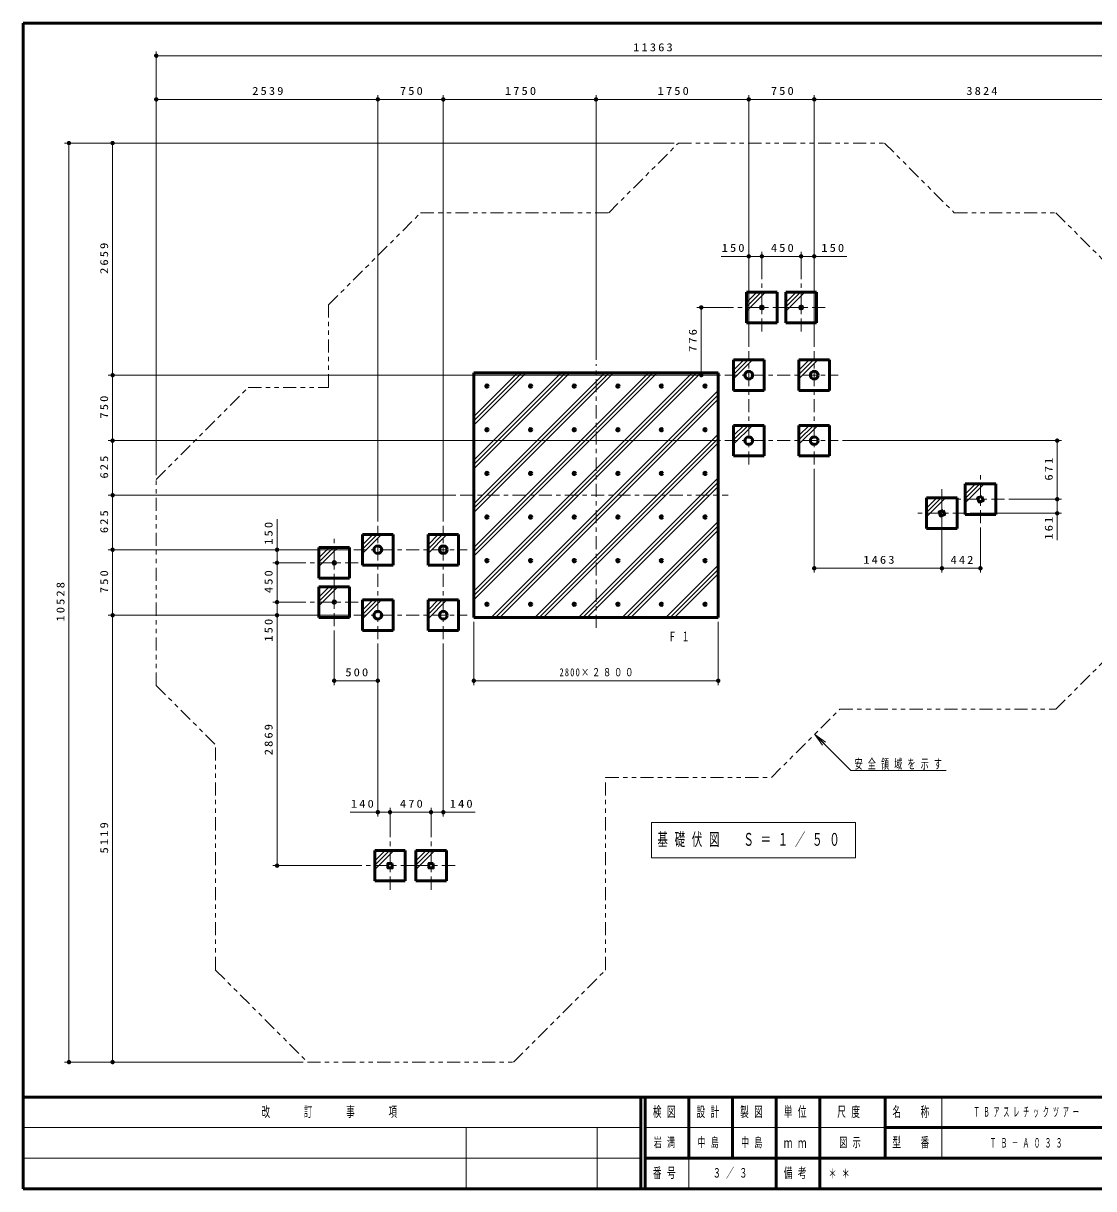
# Model space of a CAD drawing. Units: millimetres on the paper, scale 1:50. Extents: x -385 to 0, y -594 to 267.
# Drawn here: x -385 to -139.7, y -594 to -327 of the extents above; entities that cross this region are included whole.
import ezdxf

# ---------------------------------------------------------------- set-up
doc = ezdxf.new("R2010")
doc.units = ezdxf.units.MM
doc.linetypes.add('USER2', pattern=[6, 3, -1, 1, -1])
doc.linetypes.add('USER3', pattern=[8, 3, -1, 1, -1, 1, -1])
doc.layers.add('LY_1', color=140, linetype='Continuous', lineweight=50)
doc.styles.add('ＭＳ ゴシック', font='')
doc.styles.get('ＭＳ ゴシック').set_extended_font_data('MS Gothic')

# ---------------------------------------------------------------- blocks, each defined once
blk = doc.blocks.new('filled_dot')
at = {"color": 0, "linetype": 'Continuous', "lineweight": -2, "const_width": 1.25}
blk.add_lwpolyline([(-0.625, 0, 1), (0.625, 0, 1)], format="xyb", close=True, dxfattribs=at)

msp = doc.modelspace()

# ---------------------------------------------------------------- linework, layer by layer
at = {"layer": 'LY_1', "color": 7}
for p, q in [((0, -327), (-385, -327)), ((-385, -327), (-385, -594)), ((-385, -573), (0, -573)), ((-385, -594), (0, -594))]:
    msp.add_line(p, q, dxfattribs=at)
at = {"layer": 'LY_1', "color": 7, "lineweight": 13}
for p, q in [((-354.538, -430.499), (-354.538, -333.434)), ((-354.538, -334.434), (-127.286, -334.434)), ((-303.766, -441.111), (-303.766, -343.434)), ((-288.766, -441.111), (-288.766, -343.434)), ((-253.766, -404.068), (-253.766, -343.434)), ((-218.766, -401.111), (-218.766, -343.434)), ((-203.766, -401.111), (-203.766, -343.434)), ((-354.538, -344.434), (-303.766, -344.434)), ((-303.766, -344.434), (-288.766, -344.434)), ((-288.766, -344.434), (-253.766, -344.434)), ((-253.766, -344.434), (-218.766, -344.434)), ((-218.766, -344.434), (-203.766, -344.434)), ((-203.766, -344.434), (-127.286, -344.434)), ((-235.878, -354.434), (-375.538, -354.434)), ((-374.538, -564.991), (-374.538, -354.434)), ((-364.538, -407.611), (-364.538, -354.434)), ((-225.121, -380.392), (-215.766, -380.392)), ((-215.766, -385.601), (-215.766, -379.392)), ((-215.766, -380.392), (-206.766, -380.392)), ((-206.766, -385.601), (-206.766, -379.392)), ((-206.766, -380.392), (-196.289, -380.392)), ((-219.266, -390.965), (-216.902, -388.601)), ((-219.266, -391.955), (-215.912, -388.601)), ((-219.266, -392.945), (-214.922, -388.601)), ((-210.266, -390.965), (-207.902, -388.601)), ((-210.266, -391.955), (-206.912, -388.601)), ((-210.266, -392.945), (-205.922, -388.601)), ((-222.266, -392.101), (-230.654, -392.101)), ((-229.654, -407.611), (-229.654, -392.101)), ((-222.266, -406.475), (-219.902, -404.111)), ((-222.266, -407.465), (-218.912, -404.111)), ((-222.266, -408.455), (-217.922, -404.111)), ((-207.266, -406.475), (-204.902, -404.111)), ((-207.266, -407.465), (-203.912, -404.111)), ((-207.266, -408.455), (-202.922, -404.111)), ((-225.266, -407.611), (-365.538, -407.611)), ((-364.538, -422.611), (-364.538, -407.611)), ((-281.766, -428.111), (-260.659, -407.004)), ((-281.766, -427.121), (-261.649, -407.004)), ((-281.766, -429.101), (-259.669, -407.004)), ((-281.766, -418.111), (-270.766, -407.111)), ((-281.766, -417.121), (-271.756, -407.111)), ((-281.766, -419.101), (-269.776, -407.111)), ((-281.766, -438.111), (-250.766, -407.111)), ((-281.766, -437.121), (-251.756, -407.111)), ((-281.766, -439.101), (-249.776, -407.111)), ((-281.766, -448.111), (-240.766, -407.111)), ((-281.766, -447.121), (-241.756, -407.111)), ((-281.766, -449.101), (-239.776, -407.111)), ((-281.766, -458.111), (-230.766, -407.111)), ((-281.766, -457.121), (-231.756, -407.111)), ((-281.766, -459.101), (-229.776, -407.111)), ((-225.266, -407.611), (-230.654, -407.611)), ((-277.756, -463.111), (-225.766, -411.121)), ((-276.766, -463.111), (-225.766, -412.111)), ((-275.776, -463.111), (-225.766, -413.101)), ((-222.266, -421.475), (-219.902, -419.111)), ((-222.266, -422.465), (-218.912, -419.111)), ((-222.266, -423.455), (-217.922, -419.111)), ((-207.266, -421.475), (-204.902, -419.111)), ((-207.266, -422.465), (-203.912, -419.111)), ((-207.266, -423.455), (-202.922, -419.111)), ((-267.756, -463.111), (-225.766, -421.121)), ((-225.266, -422.611), (-365.538, -422.611)), ((-364.538, -435.111), (-364.538, -422.611)), ((-266.766, -463.111), (-225.766, -422.111)), ((-265.776, -463.111), (-225.766, -423.101)), ((-197.266, -422.611), (-147.093, -422.611)), ((-148.093, -422.611), (-148.093, -436.036)), ((-203.766, -429.111), (-203.766, -452.851)), ((-257.756, -463.111), (-225.766, -431.121)), ((-256.766, -463.111), (-225.766, -432.111)), ((-169.181, -434.9), (-166.817, -432.536)), ((-169.181, -435.89), (-165.827, -432.536)), ((-169.181, -436.88), (-164.837, -432.536)), ((-285.896, -435.111), (-365.538, -435.111)), ((-364.538, -447.611), (-364.538, -435.111)), ((-255.776, -463.111), (-225.766, -433.101)), ((-174.514, -434.751), (-174.514, -452.851)), ((-178.014, -438.115), (-175.65, -435.751)), ((-178.014, -439.105), (-174.66, -435.751)), ((-178.014, -440.095), (-173.67, -435.751)), ((-159.181, -436.036), (-147.093, -436.036)), ((-148.093, -436.036), (-148.093, -445.434)), ((-168.014, -439.251), (-147.093, -439.251)), ((-326.855, -450.611), (-326.855, -440.617)), ((-247.756, -463.111), (-225.766, -441.121)), ((-246.766, -463.111), (-225.766, -442.111)), ((-245.776, -463.111), (-225.766, -443.101)), ((-165.681, -442.536), (-165.681, -452.851)), ((-307.266, -446.475), (-304.902, -444.111)), ((-307.266, -447.465), (-303.912, -444.111)), ((-307.266, -448.455), (-302.922, -444.111)), ((-292.266, -446.475), (-289.902, -444.111)), ((-292.266, -447.465), (-288.912, -444.111)), ((-292.266, -448.455), (-287.922, -444.111)), ((-310.266, -447.611), (-365.538, -447.611)), ((-364.538, -462.611), (-364.538, -447.611)), ((-310.266, -447.611), (-327.855, -447.611)), ((-317.266, -449.475), (-314.902, -447.111)), ((-317.266, -450.465), (-313.912, -447.111)), ((-317.266, -451.455), (-312.922, -447.111)), ((-320.266, -450.611), (-327.855, -450.611)), ((-326.855, -459.611), (-326.855, -450.611)), ((-237.756, -463.111), (-225.766, -451.121)), ((-236.766, -463.111), (-225.766, -452.111)), ((-235.776, -463.111), (-225.766, -453.101)), ((-174.514, -451.851), (-203.766, -451.851)), ((-165.681, -451.851), (-174.514, -451.851)), ((-317.266, -458.475), (-314.902, -456.111)), ((-317.266, -459.465), (-313.912, -456.111)), ((-317.266, -460.455), (-312.922, -456.111)), ((-307.266, -461.475), (-304.902, -459.111)), ((-307.266, -462.465), (-303.912, -459.111)), ((-307.266, -463.455), (-302.922, -459.111)), ((-292.266, -461.475), (-289.902, -459.111)), ((-292.266, -462.465), (-288.912, -459.111)), ((-292.266, -463.455), (-287.922, -459.111)), ((-320.266, -459.611), (-327.855, -459.611)), ((-326.855, -468.814), (-326.855, -459.611)), ((-310.266, -462.611), (-365.538, -462.611)), ((-364.538, -564.991), (-364.538, -462.611)), ((-326.855, -519.991), (-326.855, -462.611)), ((-281.766, -464.111), (-281.766, -478.628)), ((-225.766, -464.111), (-225.766, -478.628)), ((-313.766, -466.111), (-313.766, -478.628)), ((-303.766, -469.111), (-303.766, -508.741)), ((-303.766, -469.111), (-303.766, -478.628)), ((-288.766, -469.111), (-288.766, -508.741)), ((-303.766, -477.628), (-313.766, -477.628)), ((-225.766, -477.628), (-281.766, -477.628)), ((-201.867, -492.393), (-203.635, -489.918)), ((-203.635, -489.918), (-201.16, -491.686)), ((-203.635, -489.918), (-201.514, -492.04)), ((-203.635, -489.918), (-195.38, -498.173)), ((-195.38, -498.173), (-173.516, -498.173)), ((-300.966, -513.491), (-300.966, -506.741)), ((-291.566, -513.491), (-291.566, -506.741)), ((-310.075, -507.741), (-300.966, -507.741)), ((-300.966, -507.741), (-291.566, -507.741)), ((-291.566, -507.741), (-281.429, -507.741)), ((-241.087, -510.07), (-241.087, -518.203)), ((-194.287, -510.07), (-241.087, -510.07)), ((-194.287, -518.203), (-194.287, -510.07)), ((-304.466, -518.855), (-302.102, -516.491)), ((-304.466, -519.845), (-301.112, -516.491)), ((-304.466, -520.835), (-300.122, -516.491)), ((-295.066, -518.855), (-292.702, -516.491)), ((-295.066, -519.845), (-291.712, -516.491)), ((-295.066, -520.835), (-290.722, -516.491)), ((-307.466, -519.991), (-327.855, -519.991)), ((-241.087, -518.203), (-194.287, -518.203)), ((-320.878, -564.991), (-375.538, -564.991)), ((-320.878, -564.991), (-365.538, -564.991)), ((-174.5, -573), (-174.5, -587)), ((-385, -580), (-243.5, -580)), ((-283.5, -580), (-283.5, -594)), ((-253.5, -580), (-253.5, -594)), ((-242.5, -580), (-187.5, -580)), ((-385, -587), (-243.5, -587)), ((-232.5, -587), (-232.5, -594))]:
    msp.add_line(p, q, dxfattribs=at)
at = {"layer": 'LY_1', "color": 7, "linetype": 'USER3', "lineweight": 13}
for p, q in [((-250.855, -370.411), (-234.878, -354.434)), ((-234.878, -354.434), (-187.654, -354.434)), ((-187.654, -354.434), (-171.678, -370.411)), ((-315.038, -391.499), (-293.95, -370.411)), ((-293.95, -370.411), (-250.855, -370.411)), ((-171.678, -370.411), (-148.374, -370.411)), ((-148.374, -370.411), (-127.286, -391.499)), ((-315.038, -410.411), (-315.038, -391.499)), ((-354.538, -431.499), (-333.45, -410.411)), ((-333.45, -410.411), (-315.038, -410.411)), ((-354.538, -478.723), (-354.538, -431.499)), ((-148.374, -484.134), (-127.286, -463.046)), ((-354.538, -478.723), (-340.966, -492.295)), ((-213.582, -499.811), (-197.906, -484.134)), ((-197.906, -484.134), (-148.374, -484.134)), ((-340.966, -543.903), (-340.966, -492.295)), ((-251.566, -543.903), (-251.566, -499.811)), ((-251.566, -499.811), (-213.582, -499.811)), ((-340.966, -543.903), (-319.878, -564.991)), ((-272.654, -564.991), (-251.566, -543.903)), ((-319.878, -564.991), (-272.654, -564.991))]:
    msp.add_line(p, q, dxfattribs=at)
at = {"layer": 'LY_1', "color": 7, "linetype": 'USER2', "lineweight": 13}
for p, q in [((-215.766, -397.601), (-215.766, -386.601)), ((-206.766, -397.601), (-206.766, -386.601)), ((-210.266, -392.101), (-221.266, -392.101)), ((-201.266, -392.101), (-212.266, -392.101)), ((-218.766, -428.111), (-218.766, -402.111)), ((-203.766, -428.111), (-203.766, -402.111)), ((-253.766, -465.512), (-253.766, -405.068)), ((-224.266, -407.611), (-198.266, -407.611)), ((-224.266, -422.611), (-198.266, -422.611)), ((-165.681, -441.536), (-165.681, -430.536)), ((-284.896, -435.111), (-223.47, -435.111)), ((-174.514, -444.751), (-174.514, -433.751)), ((-160.181, -436.036), (-171.181, -436.036)), ((-169.014, -439.251), (-180.014, -439.251)), ((-303.766, -468.111), (-303.766, -442.111)), ((-288.766, -468.111), (-288.766, -442.111)), ((-313.766, -456.111), (-313.766, -445.111)), ((-309.266, -447.611), (-283.266, -447.611)), ((-308.266, -450.611), (-319.266, -450.611)), ((-313.766, -465.111), (-313.766, -454.111)), ((-308.266, -459.611), (-319.266, -459.611)), ((-309.266, -462.611), (-283.266, -462.611)), ((-300.966, -525.491), (-300.966, -514.491)), ((-291.566, -525.491), (-291.566, -514.491)), ((-295.466, -519.991), (-306.466, -519.991)), ((-286.066, -519.991), (-297.066, -519.991))]:
    msp.add_line(p, q, dxfattribs=at)
at = {"layer": 'LY_1'}
for p, q in [((-219.266, -388.601), (-219.266, -395.601)), ((-212.266, -388.601), (-219.266, -388.601)), ((-212.266, -395.601), (-212.266, -388.601)), ((-210.266, -388.601), (-210.266, -395.601)), ((-203.266, -388.601), (-210.266, -388.601)), ((-203.266, -395.601), (-203.266, -388.601)), ((-219.266, -395.601), (-212.266, -395.601)), ((-210.266, -395.601), (-203.266, -395.601)), ((-222.266, -404.111), (-222.266, -411.111)), ((-215.266, -404.111), (-222.266, -404.111)), ((-215.266, -411.111), (-215.266, -404.111)), ((-207.266, -404.111), (-207.266, -411.111)), ((-200.266, -404.111), (-207.266, -404.111)), ((-200.266, -411.111), (-200.266, -404.111)), ((-225.766, -407.111), (-281.766, -407.111)), ((-281.766, -407.111), (-281.766, -463.111)), ((-225.766, -463.111), (-225.766, -407.111)), ((-222.266, -411.111), (-215.266, -411.111)), ((-207.266, -411.111), (-200.266, -411.111)), ((-222.266, -419.111), (-222.266, -426.111)), ((-215.266, -419.111), (-222.266, -419.111)), ((-215.266, -426.111), (-215.266, -419.111)), ((-207.266, -419.111), (-207.266, -426.111)), ((-200.266, -419.111), (-207.266, -419.111)), ((-200.266, -426.111), (-200.266, -419.111)), ((-222.266, -426.111), (-215.266, -426.111)), ((-207.266, -426.111), (-200.266, -426.111)), ((-169.181, -432.536), (-169.181, -439.536)), ((-162.181, -432.536), (-169.181, -432.536)), ((-162.181, -439.536), (-162.181, -432.536)), ((-178.014, -435.751), (-178.014, -442.751)), ((-171.014, -435.751), (-178.014, -435.751)), ((-171.014, -442.751), (-171.014, -435.751)), ((-169.181, -439.536), (-162.181, -439.536)), ((-178.014, -442.751), (-171.014, -442.751)), ((-307.266, -444.111), (-307.266, -451.111)), ((-300.266, -444.111), (-307.266, -444.111)), ((-300.266, -451.111), (-300.266, -444.111)), ((-292.266, -444.111), (-292.266, -451.111)), ((-285.266, -444.111), (-292.266, -444.111)), ((-285.266, -451.111), (-285.266, -444.111)), ((-317.266, -447.111), (-317.266, -454.111)), ((-310.266, -447.111), (-317.266, -447.111)), ((-310.266, -454.111), (-310.266, -447.111)), ((-307.266, -451.111), (-300.266, -451.111)), ((-292.266, -451.111), (-285.266, -451.111)), ((-317.266, -454.111), (-310.266, -454.111)), ((-317.266, -456.111), (-317.266, -463.111)), ((-310.266, -456.111), (-317.266, -456.111)), ((-310.266, -463.111), (-310.266, -456.111)), ((-307.266, -459.111), (-307.266, -466.111)), ((-300.266, -459.111), (-307.266, -459.111)), ((-300.266, -466.111), (-300.266, -459.111)), ((-292.266, -459.111), (-292.266, -466.111)), ((-285.266, -459.111), (-292.266, -459.111)), ((-285.266, -466.111), (-285.266, -459.111)), ((-317.266, -463.111), (-310.266, -463.111)), ((-281.766, -463.111), (-225.766, -463.111)), ((-307.266, -466.111), (-300.266, -466.111)), ((-292.266, -466.111), (-285.266, -466.111)), ((-304.466, -516.491), (-304.466, -523.491)), ((-297.466, -516.491), (-304.466, -516.491)), ((-297.466, -523.491), (-297.466, -516.491)), ((-295.066, -516.491), (-295.066, -523.491)), ((-288.066, -516.491), (-295.066, -516.491)), ((-288.066, -523.491), (-288.066, -516.491)), ((-304.466, -523.491), (-297.466, -523.491)), ((-295.066, -523.491), (-288.066, -523.491)), ((-243.5, -573), (-243.5, -594)), ((-242.5, -573), (-242.5, -594)), ((-232.5, -573), (-232.5, -587)), ((-222.5, -573), (-222.5, -587)), ((-212.5, -573), (-212.5, -594)), ((-202.5, -573), (-202.5, -587)), ((-187.5, -573), (-187.5, -587)), ((-187.5, -580), (-70, -580)), ((-242.5, -587), (0, -587)), ((-202.5, -587), (-202.5, -594))]:
    msp.add_line(p, q, dxfattribs=at)
for points in [[(-165.382, -435.395), (-166.321, -435.737), (-165.979, -436.677), (-165.04, -436.335)], [(-174.215, -438.61), (-175.155, -438.952), (-174.813, -439.892), (-173.873, -439.55)], [(-300.466, -519.491), (-301.466, -519.491), (-301.466, -520.491), (-300.466, -520.491)], [(-291.066, -519.491), (-292.066, -519.491), (-292.066, -520.491), (-291.066, -520.491)]]:
    msp.add_lwpolyline(points, close=True, dxfattribs=at)
for centre, radius in [((-215.766, -392.101), 0.34), ((-206.766, -392.101), 0.34), ((-218.766, -407.611), 0.891), ((-203.766, -407.611), 0.891), ((-278.766, -410.111), 0.272), ((-268.766, -410.111), 0.272), ((-258.766, -410.111), 0.272), ((-248.766, -410.111), 0.272), ((-238.766, -410.111), 0.272), ((-228.766, -410.111), 0.272), ((-278.766, -420.111), 0.272), ((-268.766, -420.111), 0.272), ((-258.766, -420.111), 0.272), ((-248.766, -420.111), 0.272), ((-238.766, -420.111), 0.272), ((-228.766, -420.111), 0.272), ((-218.766, -422.611), 0.891), ((-203.766, -422.611), 0.891), ((-278.766, -430.111), 0.272), ((-268.766, -430.111), 0.272), ((-258.766, -430.111), 0.272), ((-248.766, -430.111), 0.272), ((-238.766, -430.111), 0.272), ((-228.766, -430.111), 0.272), ((-278.766, -440.111), 0.272), ((-268.766, -440.111), 0.272), ((-258.766, -440.111), 0.272), ((-248.766, -440.111), 0.272), ((-238.766, -440.111), 0.272), ((-228.766, -440.111), 0.272), ((-303.766, -447.611), 0.891), ((-288.766, -447.611), 0.891), ((-313.766, -450.611), 0.272), ((-278.766, -450.111), 0.272), ((-268.766, -450.111), 0.272), ((-258.766, -450.111), 0.272), ((-248.766, -450.111), 0.272), ((-238.766, -450.111), 0.272), ((-228.766, -450.111), 0.272), ((-313.766, -459.611), 0.272), ((-303.766, -462.611), 0.891), ((-288.766, -462.611), 0.891), ((-278.766, -460.111), 0.272), ((-268.766, -460.111), 0.272), ((-258.766, -460.111), 0.272), ((-248.766, -460.111), 0.272), ((-238.766, -460.111), 0.272), ((-228.766, -460.111), 0.272)]:
    msp.add_circle(centre, radius, dxfattribs=at)

# ---------------------------------------------------------------- block references
at = {"layer": 'LY_1', "color": 7, "lineweight": 13, "xscale": 0.4, "yscale": 0.4}
for p in [(-354.538, -334.434), (-354.538, -344.434), (-303.766, -344.434), (-288.766, -344.434), (-253.766, -344.434), (-218.766, -344.434), (-203.766, -344.434), (-218.766, -380.392), (-215.766, -380.392), (-206.766, -380.392), (-203.766, -451.851), (-174.514, -451.851), (-313.766, -477.628), (-281.766, -477.628), (-303.766, -507.741), (-300.966, -507.741), (-291.566, -507.741)]:
    msp.add_blockref('filled_dot', p, dxfattribs=at)
for p, rotation in [((-303.766, -344.434), 180), ((-288.766, -344.434), 180), ((-253.766, -344.434), 180), ((-218.766, -344.434), 180), ((-203.766, -344.434), 180), ((-374.538, -354.434), 270), ((-364.538, -354.434), 270), ((-215.766, -380.392), 180), ((-206.766, -380.392), 180), ((-203.766, -380.392), 180), ((-229.654, -392.101), 270), ((-364.538, -407.611), 90), ((-364.538, -407.611), 270), ((-229.654, -407.611), 90), ((-364.538, -422.611), 90), ((-364.538, -422.611), 270), ((-148.093, -422.611), 270), ((-364.538, -435.111), 90), ((-364.538, -435.111), 270), ((-148.093, -436.036), 90), ((-148.093, -436.036), 270), ((-148.093, -439.251), 90), ((-364.538, -447.611), 90), ((-364.538, -447.611), 270), ((-326.855, -447.611), 270), ((-326.855, -450.611), 270), ((-326.855, -450.611), 90), ((-174.514, -451.851), 180), ((-165.681, -451.851), 180), ((-326.855, -459.611), 270), ((-326.855, -459.611), 90), ((-364.538, -462.611), 90), ((-364.538, -462.611), 270), ((-326.855, -462.611), 270), ((-326.855, -462.611), 90), ((-303.766, -477.628), 180), ((-225.766, -477.628), 180), ((-300.966, -507.741), 180), ((-291.566, -507.741), 180), ((-288.766, -507.741), 180), ((-326.855, -519.991), 90), ((-374.538, -564.991), 90), ((-364.538, -564.991), 90)]:
    msp.add_blockref('filled_dot', p, dxfattribs=dict(at, rotation=rotation))

# ---------------------------------------------------------------- texts
at = {"layer": 'LY_1', "color": 7, "style": 'ＭＳ ゴシック'}
for s, insert, char_height, attachment_point in [('\\T1.33;\\W1.15;11363', (-240.485, -333.434), 1.833, 8), ('\\T1.33;\\W1.15;2539', (-328.735, -343.434), 1.833, 8), ('\\T1.33;\\W1.15;750', (-295.851, -343.434), 1.833, 8), ('\\T1.33;\\W1.15;1750', (-270.843, -343.434), 1.833, 8), ('\\T1.33;\\W1.15;1750', (-235.843, -343.434), 1.833, 8), ('\\T1.33;\\W1.15;750', (-210.851, -343.434), 1.833, 8), ('\\T1.33;\\W1.15;3824', (-165.109, -343.434), 1.833, 8), ('\\T1.33;\\W1.15;150', (-222.121, -379.392), 1.833, 8), ('\\T1.33;\\W1.15;450', (-210.851, -379.392), 1.833, 8), ('\\T1.33;\\W1.15;150', (-199.289, -379.392), 1.833, 8), ('\\T1.33;\\W1.15;1463', (-188.712, -450.851), 1.833, 8), ('\\T1.33;\\W1.15;442', (-169.681, -450.851), 1.833, 8), ('\\T1.64;\\W0.6;Ｆ１', (-237.187, -467.458), 2.199, 4), ('\\T1.33;\\W1.15;500', (-308.349, -476.628), 1.833, 8), ('\\T1.32;\\W0.75;2800×２８００', (-253.352, -476.628), 1.833, 8), ('\\T1.64;\\W0.6;安全領域を示す', (-194.516, -498.023), 2.199, 7), ('\\T1.33;\\W1.15;140', (-307.075, -506.741), 1.833, 8), ('\\T1.33;\\W1.15;470', (-295.851, -506.741), 1.833, 8), ('\\T1.33;\\W1.15;140', (-284.429, -506.741), 1.833, 8), ('\\T1.64;\\W0.6;基礎伏図\u3000Ｓ＝１／５０', (-239.687, -514.137), 2.933, 4), ('\\T1.64;\\W0.6;改\u3000\u3000訂\u3000\u3000事\u3000\u3000項', (-314.25, -576.5), 2.346, 5), ('\\T1.64;\\W0.6;検図', (-237.5, -576.5), 2.346, 5), ('\\T1.64;\\W0.6;設計', (-227.5, -576.5), 2.346, 5), ('\\T1.64;\\W0.6;製図', (-217.5, -576.5), 2.346, 5), ('\\T1.64;\\W0.6;単位', (-207.5, -576.5), 2.346, 5), ('\\T1.64;\\W0.6;尺度', (-195.25, -576.5), 2.346, 5), ('\\T1.64;\\W0.6;名\u3000称', (-181, -576.5), 2.346, 5), ('\\T1.64;\\W0.45;ＴＢアスレチックツアー', (-154.75, -576.5), 2.199, 5), ('\\T1.64;\\W0.6;岩満', (-237.5, -583.5), 2.199, 5), ('\\T1.64;\\W0.6;中島', (-230.5, -583.5), 2.199, 4), ('\\T1.64;\\W0.6;中島', (-217.5, -583.5), 2.199, 5), ('\\T1.64;\\W0.6;型\u3000番', (-181, -583.5), 2.346, 5), ('\\T1.64;\\W0.6;ｍｍ', (-207.5, -583.5), 2.346, 5), ('\\T1.64;\\W0.6;図示', (-198, -583.5), 2.199, 4), ('\\T1.64;\\W0.5;ＴＢ－Ａ０３３', (-154.75, -583.5), 2.199, 5), ('\\T1.64;\\W0.6;番号', (-237.5, -590.5), 2.346, 5), ('\\T1.64;\\W0.6;３／３', (-227, -590.5), 2.199, 4), ('\\T1.64;\\W0.6;備考', (-207.5, -590.5), 2.346, 5), ('\\T1.64;\\W0.6;＊＊', (-200.5, -590.5), 2.199, 4), ('\\T1.64;\\W0.6;＊＊', (-200.5, -590.5), 2.199, 4)]:
    msp.add_mtext(s, dxfattribs=dict(at, insert=insert, char_height=char_height, attachment_point=attachment_point))
at = {"layer": 'LY_1', "color": 7, "char_height": 1.833, "attachment_point": 8, "rotation": 90, "style": 'ＭＳ ゴシック'}
for s, insert in [('\\T1.33;\\W1.15;2659', (-365.538, -380.606)), ('\\T1.33;\\W1.15;776', (-230.654, -399.439)), ('\\T1.33;\\W1.15;750', (-365.538, -414.696)), ('\\T1.33;\\W1.15;625', (-365.538, -428.444)), ('\\T1.33;\\W1.15;671', (-149.093, -428.907)), ('\\T1.33;\\W1.15;625', (-365.538, -440.944)), ('\\T1.33;\\W1.15;161', (-149.093, -442.434)), ('\\T1.33;\\W1.15;150', (-327.855, -443.617)), ('\\T1.33;\\W1.15;750', (-365.538, -454.696)), ('\\T1.33;\\W1.15;450', (-327.855, -454.696)), ('\\T1.33;\\W1.15;10528', (-375.538, -459.301)), ('\\T1.33;\\W1.15;150', (-327.855, -465.814)), ('\\T1.33;\\W1.15;2869', (-327.855, -490.884)), ('\\T1.33;\\W1.15;5119', (-365.538, -513.38))]:
    msp.add_mtext(s, dxfattribs=dict(at, insert=insert))

doc.saveas('drawing.dxf')
